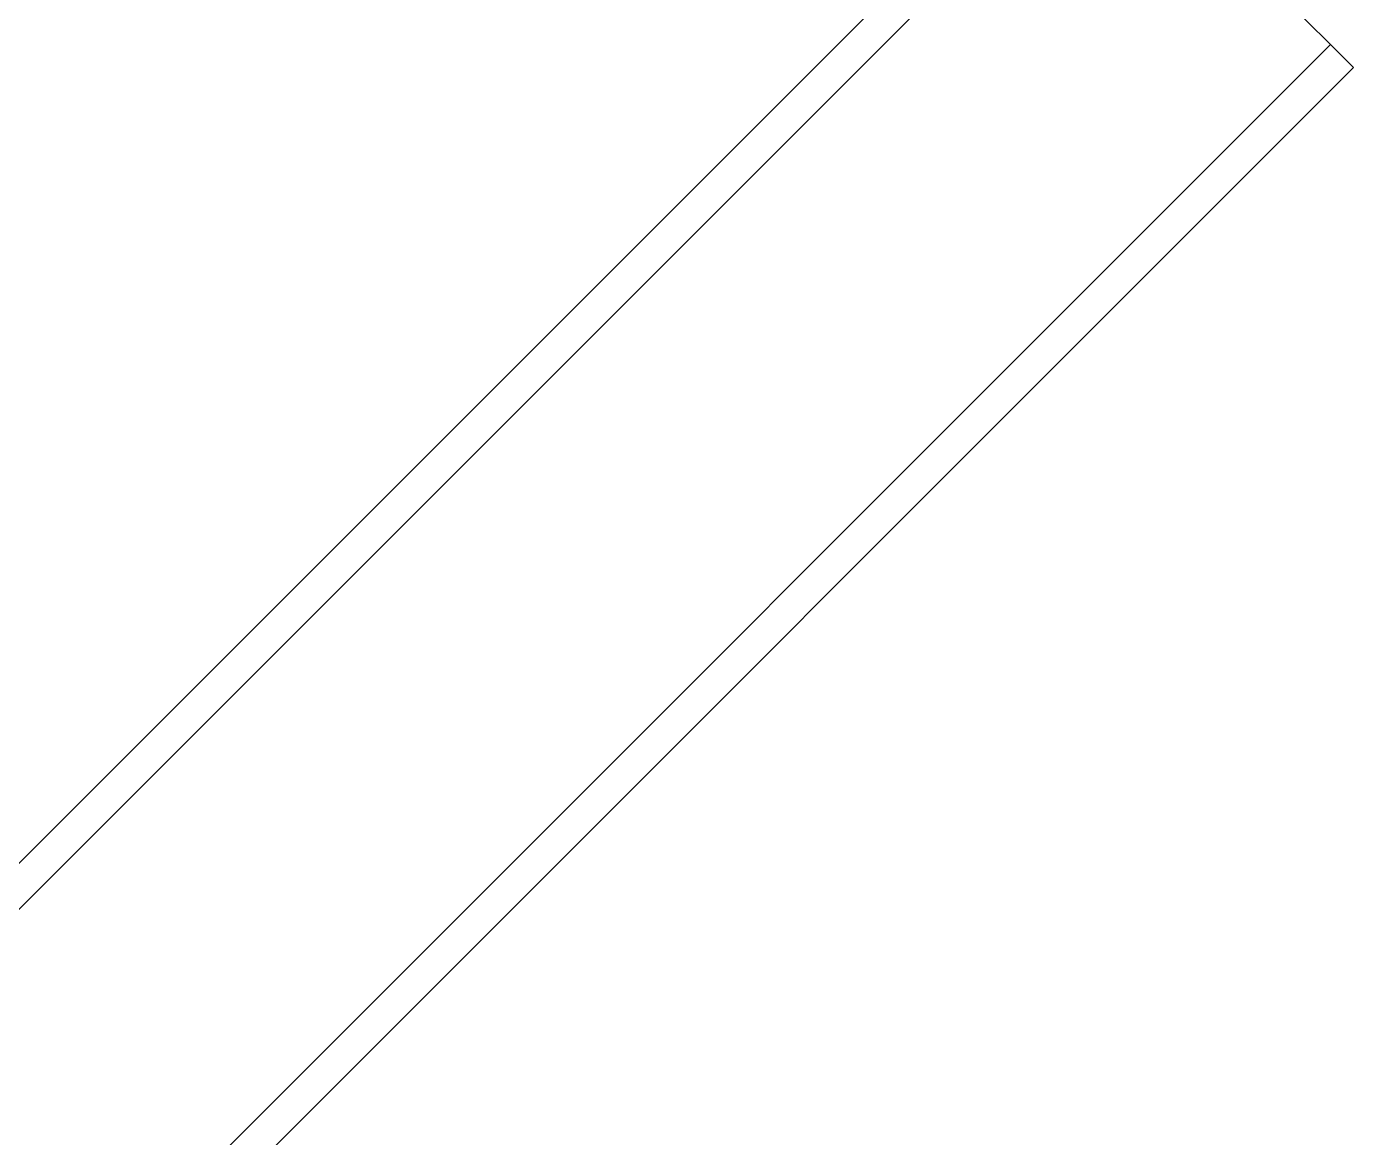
# Model space of a CAD drawing. Extents: x -427546 to -314919, y 698702 to 968782.
# Drawn here: x -412862 to -412133, y 895238 to 895848 of the extents above; entities that cross this region are included whole.
import ezdxf

# ---------------------------------------------------------------- set-up
doc = ezdxf.new("R2010")
doc.units = 0
doc.header["$LTSCALE"] = 1000
doc.header["$MEASUREMENT"] = 0
doc.layers.get('0').update_dxf_attribs({"linetype": 'CONTINUOUS'})

msp = doc.modelspace()

# ---------------------------------------------------------------- linework, layer by layer
for p, q in [((-413891.71, 894363.24), (-412280.92, 895974.04)), ((-412132.74, 895825.86), (-412280.92, 895974.04)), ((-413879.06, 894350.59), (-412268.27, 895961.39)), ((-413756.19, 894227.72), (-412145.39, 895838.51)), ((-413743.54, 894215.07), (-412132.74, 895825.86))]:
    msp.add_line(p, q)

doc.saveas('drawing.dxf')
